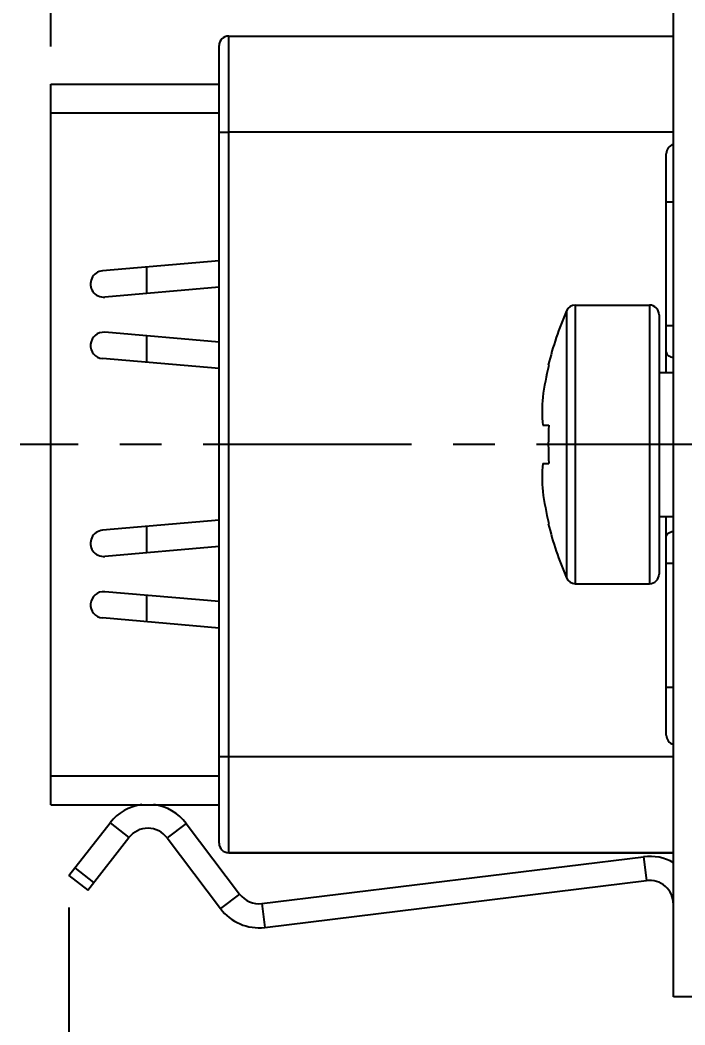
# Model space of a CAD drawing. Header units: millimetres. Extents: x 0 to 420, y 0 to 297.
# Drawn here: x 178.4 to 206.05, y 116.08 to 157.92 of the extents above; entities that cross this region are included whole.
import ezdxf

# ---------------------------------------------------------------- set-up
doc = ezdxf.new("R2010")
doc.units = ezdxf.units.MM
doc.header["$LTSCALE"] = 23.1
doc.linetypes.add('CENTER', pattern=[0.6, 0.375, -0.075, 0.075, -0.075])
doc.layers.get('0').update_dxf_attribs({"linetype": 'CONTINUOUS'})
for name, color, linetype in [('BEZUGSACHSEN', 7, 'CONTINUOUS'), ('RUNDUNGEN', 7, 'CONTINUOUS'), ('ZEICHNUNGSBEMASSUNGEN', 7, 'CONTINUOUS')]:
    doc.layers.add(name, color=color, linetype=linetype)
doc.styles.get("Standard").update_dxf_attribs({"font": 'txt', "width": 0.7})
doc.dimstyles.new('DIMSTYLE_10', dxfattribs={"dimtxt": 3.5, "dimasz": 3.5, "dimexe": 1.5, "dimexo": 0, "dimgap": 0.875, "dimtad": 1, "dimdec": 1, "dimlfac": 0.5, "dimdsep": 46, "dimtxsty": 'STANDARD', "dimblk": '_FILLED', "dimblk1": '_FILLED', "dimblk2": '_FILLED', "dimcen": 0.09, "dimclrt": 5, "dimazin": 2, "dimtp": 0.3, "dimtm": 0.3, "dimtfac": 1, "dimtdec": 4, "dimtofl": 0, "dimtmove": 0, "dimatfit": 3, "dimldrblk": '_FILLED', "dimfxl": 1, "dimtolj": 1, "dimarcsym": 0})
doc.dimstyles.new('DIMSTYLE_7', dxfattribs={"dimtxt": 3.5, "dimasz": 3.5, "dimexe": 1.5, "dimexo": 0, "dimgap": 0.875, "dimtad": 1, "dimdec": 3, "dimlfac": 0.5, "dimdsep": 46, "dimtxsty": 'STANDARD', "dimblk": '_FILLED', "dimblk1": '_FILLED', "dimblk2": '_FILLED', "dimcen": 0.09, "dimclrt": 5, "dimazin": 2, "dimtp": 0.3, "dimtm": 0.3, "dimtfac": 1, "dimtdec": 3, "dimtofl": 0, "dimtmove": 0, "dimatfit": 3, "dimldrblk": '_FILLED', "dimfxl": 1, "dimtolj": 1, "dimarcsym": 0})

# ---------------------------------------------------------------- blocks, each defined once
blk = doc.blocks.new('_FILLED')
at = {"color": 0, "linetype": 'BYBLOCK'}
blk.add_solid([(0, 0), (-1, 0.125), (-1, -0.125)], dxfattribs=at)
blk = doc.blocks.new('*D8')
at = {"layer": 'ZEICHNUNGSBEMASSUNGEN', "color": 2, "linetype": 'CONTINUOUS'}
for p, q in [((179.676, 156.814), (179.676, 179.439)), ((260.976, 165.038), (260.976, 179.439)), ((179.676, 177.939), (220.326, 177.939)), ((260.976, 177.939), (220.326, 177.939))]:
    blk.add_line(p, q, dxfattribs=at)
at = {"layer": 'ZEICHNUNGSBEMASSUNGEN', "color": 2, "linetype": 'CONTINUOUS', "xscale": 3.5, "yscale": 3.5, "zscale": 3.5, "rotation": 180}
blk.add_blockref('_FILLED', (179.676, 177.939), dxfattribs=at)
at = {"layer": 'ZEICHNUNGSBEMASSUNGEN', "color": 2, "linetype": 'CONTINUOUS', "xscale": 3.5, "yscale": 3.5, "zscale": 3.5}
blk.add_blockref('_FILLED', (260.976, 177.939), dxfattribs=at)
at = {"layer": 'ZEICHNUNGSBEMASSUNGEN', "color": 5, "linetype": 'CONTINUOUS', "insert": (220.326, 182.345), "char_height": 3.5, "width": 47.25, "attachment_point": 2, "line_spacing_factor": 0.9}
blk.add_mtext('\\Q15.0;40,65{\\ftxt.shx;\\W1.000000;\\H3.500000; }[1.600]', dxfattribs=at)
blk = doc.blocks.new('*D12')
at = {"layer": 'ZEICHNUNGSBEMASSUNGEN', "color": 2, "linetype": 'CONTINUOUS'}
for p, q in [((180.425, 120.975), (180.425, 82.599)), ((260.976, 115.788), (260.976, 82.599)), ((180.425, 84.099), (220.7, 84.099)), ((260.976, 84.099), (220.7, 84.099))]:
    blk.add_line(p, q, dxfattribs=at)
at = {"layer": 'ZEICHNUNGSBEMASSUNGEN', "color": 2, "linetype": 'CONTINUOUS', "xscale": 3.5, "yscale": 3.5, "zscale": 3.5, "rotation": 180}
blk.add_blockref('_FILLED', (180.425, 84.099), dxfattribs=at)
at = {"layer": 'ZEICHNUNGSBEMASSUNGEN', "color": 2, "linetype": 'CONTINUOUS', "xscale": 3.5, "yscale": 3.5, "zscale": 3.5}
blk.add_blockref('_FILLED', (260.976, 84.099), dxfattribs=at)
at = {"layer": 'ZEICHNUNGSBEMASSUNGEN', "color": 5, "linetype": 'CONTINUOUS', "insert": (220.7, 88.504), "char_height": 3.5, "width": 42.75, "attachment_point": 2, "line_spacing_factor": 0.9}
blk.add_mtext('\\Q15.0;40,2{\\ftxt.shx;\\W1.000000;\\H3.500000; }[1.583]', dxfattribs=at)

msp = doc.modelspace()

# ---------------------------------------------------------------- linework, layer by layer
at = {"color": 3, "linetype": 'CONTINUOUS'}
for p, q in [((205.5763, 117.2509), (205.5763, 163.2509)), ((184.5134, 123.8701), (186.7326, 120.925)), ((188.5737, 120.1436), (204.4544, 122.0935))]:
    msp.add_line(p, q, dxfattribs=at)
at = {"color": 7, "linetype": 'CONTINUOUS'}
for p, q in [((179.6763, 155.2509), (186.6763, 155.2509)), ((186.6763, 147.8976), (181.8289, 147.4769)), ((183.6763, 146.5371), (183.6763, 147.6372)), ((186.6763, 146.7975), (181.9236, 146.385)), ((186.6763, 144.5044), (181.9236, 144.9169)), ((183.6763, 143.6646), (183.6763, 144.7648)), ((186.6763, 143.4043), (181.8289, 143.825)), ((200.3707, 143.5509), (200.3911, 143.5379)), ((204.9763, 143.2509), (205.5763, 143.2509)), ((200.1372, 141.0509), (200.3911, 141.0509)), ((200.1372, 139.4509), (200.3911, 139.4509)), ((204.9763, 137.2509), (205.5763, 137.2509)), ((186.6763, 137.0976), (181.8289, 136.6769)), ((183.6763, 135.7371), (183.6763, 136.8372)), ((200.3911, 136.9639), (200.3707, 136.9509)), ((186.6763, 135.9975), (181.9236, 135.585)), ((186.6763, 133.7044), (181.9236, 134.1169)), ((183.6763, 132.8646), (183.6763, 133.9648)), ((186.6763, 132.6043), (181.8289, 133.025)), ((179.6763, 125.2509), (186.6763, 125.2509)), ((185.312, 124.4719), (187.5313, 121.5268)), ((205.5763, 123.2509), (187.0763, 123.2509)), ((188.4518, 121.1361), (204.3325, 123.086)), ((206.5763, 117.2509), (205.5763, 117.2509))]:
    msp.add_line(p, q, dxfattribs=at)
at = {"color": 9, "linetype": 'CONTINUOUS'}
for p, q in [((179.6763, 154.0509), (186.6763, 154.0509)), ((179.6763, 126.4509), (186.6763, 126.4509)), ((182.1387, 124.4996), (182.9267, 123.8839)), ((185.312, 124.4719), (184.5134, 123.8701)), ((204.3325, 123.086), (204.4544, 122.0935)), ((187.5313, 121.5268), (186.7326, 120.925)), ((205.5052, 121.4712), (205.5763, 121.4995)), ((188.4518, 121.1361), (188.5737, 120.1436))]:
    msp.add_line(p, q, dxfattribs=at)
at = {"color": 7, "linetype": 'CONTINUOUS'}
for centre, radius, start, end in [((181.8763, 146.9309), 0.548, 94.96041, 274.96041), ((181.8763, 144.3709), 0.548, 85.03959, 265.03959), ((213.9763, 140.2509), 13.9771, 166.39838, 171.93988), ((207.1885, 141.6308), 7.0751, 175.29872, 184.70128), ((216.0833, 140.2509), 15.7125, 177.08153, 182.91847), ((207.261, 138.8711), 7.1474, 175.34637, 184.65363), ((213.9763, 140.2509), 13.9771, 188.06012, 193.60162), ((181.8763, 136.1309), 0.548, 94.96041, 274.96041), ((181.8763, 133.5709), 0.548, 85.03959, 265.03959), ((183.7148, 123.2683), 2, 97.17015, 142), ((183.7148, 123.2683), 2, 37, 82.82998), ((204.5763, 121.1009), 2, 59.97855, 97), ((188.3299, 122.1287), 1, 217, 277)]:
    msp.add_arc(centre, radius, start, end, dxfattribs=at)
at = {"color": 3, "linetype": 'CONTINUOUS'}
for centre, radius, start, end in [((183.7148, 123.2683), 1, 37, 142), ((204.5763, 121.1009), 1, 0, 97), ((188.3299, 122.1287), 2, 217, 277)]:
    msp.add_arc(centre, radius, start, end, dxfattribs=at)
at = {"layer": 'BEZUGSACHSEN', "color": 7, "linetype": 'CONTINUOUS'}
for p, q in [((187.0763, 157.2509), (205.5763, 157.2509)), ((201.4943, 146.0509), (204.5763, 146.0509)), ((204.9763, 145.6509), (204.9763, 134.8509)), ((201.4943, 134.4509), (204.5763, 134.4509)), ((187.0763, 123.2509), (205.5763, 123.2509))]:
    msp.add_line(p, q, dxfattribs=at)
at = {"layer": 'BEZUGSACHSEN', "color": 9, "linetype": 'CONTINUOUS'}
for p, q in [((205.5763, 153.2509), (187.0763, 153.2509)), ((201.4943, 146.0509), (201.4943, 134.4509)), ((204.5763, 146.0509), (204.5763, 134.4509)), ((201.1272, 145.8098), (201.1272, 134.6921)), ((187.0763, 127.2509), (205.5763, 127.2509))]:
    msp.add_line(p, q, dxfattribs=at)
at = {"layer": 'BEZUGSACHSEN', "color": 7, "linetype": 'CENTER'}
msp.add_line((263.9763, 140.2509), (178.3998, 140.2509), dxfattribs=at)
at = {"layer": 'BEZUGSACHSEN', "color": 7, "linetype": 'CONTINUOUS'}
for centre, radius, start, end in [((201.4943, 145.6509), 0.4, 90, 156.60556), ((204.5763, 145.6509), 0.4, 0, 90), ((213.9763, 140.2509), 14, 156.60556, 166.36627), ((213.9763, 140.2509), 14, 193.63373, 203.39444), ((204.5763, 134.8509), 0.4, 270, 360), ((201.4943, 134.8509), 0.4, 203.39444, 270)]:
    msp.add_arc(centre, radius, start, end, dxfattribs=at)
at = {"layer": 'RUNDUNGEN', "color": 9, "linetype": 'CONTINUOUS'}
for p, q in [((187.0763, 123.2509), (187.0763, 157.2509)), ((186.6763, 153.2509), (187.0763, 153.2509)), ((205.2763, 150.3509), (205.5763, 150.3509)), ((205.2763, 145.1956), (205.5763, 145.1956)), ((205.2763, 135.3062), (205.5763, 135.3062)), ((205.2763, 130.1509), (205.5763, 130.1509)), ((186.6763, 127.2509), (187.0763, 127.2509)), ((180.6709, 122.6209), (181.459, 122.0053))]:
    msp.add_line(p, q, dxfattribs=at)
at = {"layer": 'RUNDUNGEN', "color": 7, "linetype": 'CONTINUOUS'}
for p, q in [((186.6763, 123.6509), (186.6763, 156.8509)), ((179.6763, 125.2509), (179.6763, 155.2509)), ((179.6763, 155.2509), (186.6763, 155.2509)), ((205.2763, 143.2509), (205.2763, 152.3509)), ((205.2763, 128.1509), (205.2763, 137.2509)), ((180.4247, 122.3057), (182.1387, 124.4996)), ((180.4247, 122.3057), (181.2127, 121.6901))]:
    msp.add_line(p, q, dxfattribs=at)
at = {"layer": 'RUNDUNGEN', "color": 3, "linetype": 'CONTINUOUS'}
msp.add_line((181.2127, 121.6901), (182.9267, 123.8839), dxfattribs=at)
at = {"layer": 'RUNDUNGEN', "color": 7, "linetype": 'CONTINUOUS'}
for centre, start, end in [((187.0763, 156.8509), 90, 180), ((205.6763, 152.3509), 104.54295, 180), ((205.6763, 128.1509), 180, 255.45705), ((187.0763, 123.6509), 180, 270)]:
    msp.add_arc(centre, 0.4, start, end, dxfattribs=at)
at = {"layer": 'RUNDUNGEN', "color": 9, "linetype": 'CONTINUOUS'}
for points in [[(205.2763, 144.0845), (205.2763, 144.0595), (205.2947, 144.0044), (205.3624, 143.9406), (205.4594, 143.8931), (205.5351, 143.8752), (205.5759, 143.8694)], [(205.2763, 136.4174), (205.2763, 136.4424), (205.2947, 136.4975), (205.3624, 136.5613), (205.4594, 136.6087), (205.5351, 136.6266), (205.5759, 136.6325)]]:
    msp.add_open_spline(points, degree=3, knots=[0, 0, 0, 0, 0.189357, 0.4150227, 0.6879814, 1, 1, 1, 1], dxfattribs=at)

# ---------------------------------------------------------------- dimensions: what is measured, and where the dimension line sits
at = {"layer": 'ZEICHNUNGSBEMASSUNGEN', "color": 2, "linetype": 'CONTINUOUS'}
dim = msp.add_linear_dim(base=(260.9763, 177.9393), p1=(179.6763, 156.8136), p2=(260.9763, 165.038), dimstyle='DIMSTYLE_7', dxfattribs=at)
dim.commit()
dim.dimension.update_dxf_attribs({"geometry": '*D8', "text_midpoint": (220.3263, 177.9393), "dimtype": 160})
dim = msp.add_linear_dim(base=(180.4247, 84.0985), p1=(260.9763, 115.7876), p2=(180.4247, 120.9747), angle=180, dimstyle='DIMSTYLE_10', dxfattribs=at)
dim.commit()
dim.dimension.update_dxf_attribs({"geometry": '*D12', "text_midpoint": (220.7005, 84.0985), "dimtype": 160})

doc.saveas('drawing.dxf')
